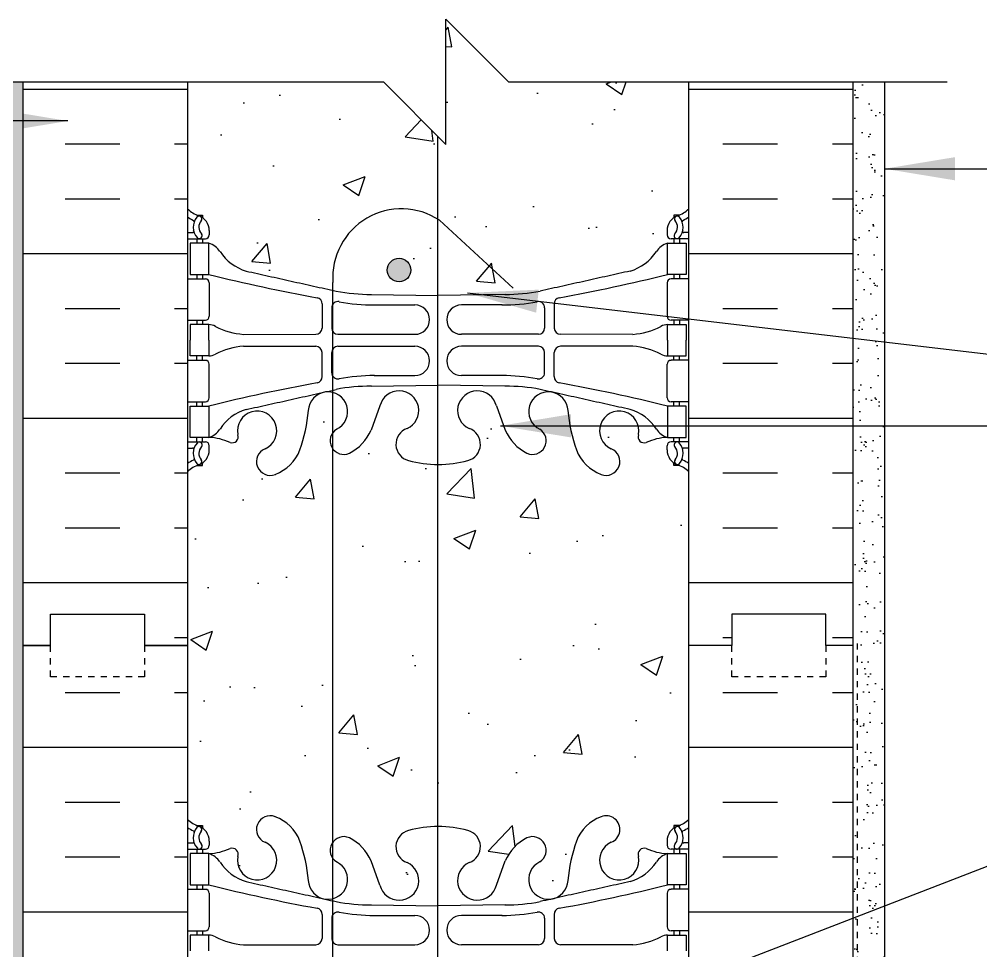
# Model space of a CAD drawing. Header units: inches. Extents: x 2853.9 to 2936.1, y 357.8 to 456.7.
# Drawn here: x 2902.07 to 2917.42, y 437.83 to 452.69 of the extents above; entities that cross this region are included whole.
import ezdxf

# ---------------------------------------------------------------- set-up
doc = ezdxf.new("R2010")
doc.units = ezdxf.units.IN
doc.header["$LTSCALE"] = 0.5
doc.header["$MEASUREMENT"] = 0
doc.linetypes.add('DASHED2', pattern=[0.375, 0.25, -0.125])
for name, color, linetype in [('HATCH', 12, 'CONTINUOUS'), ('line25', 2, 'CONTINUOUS'), ('LINE50', 5, 'CONTINUOUS'), ('LINE65', 3, 'CONTINUOUS'), ('LINE9', 9, 'CONTINUOUS'), ('TEXT', 4, 'CONTINUOUS'), ('Web_Edge', 9, 'CONTINUOUS')]:
    doc.layers.add(name, color=color, linetype=linetype)
doc.styles.add('DIM', font='romans.shx', dxfattribs={"width": 0.7})
doc.dimstyles.new('ext_12', dxfattribs={"dimscale": 12, "dimtxt": 0.09375, "dimasz": 0.09375, "dimexe": 0.09375, "dimexo": 0.0625, "dimgap": 0.0625, "dimtad": 1, "dimdec": 1, "dimzin": 3, "dimdsep": 46, "dimlunit": 4, "dimtxsty": 'DIM', "dimcen": 0.09, "dimdle": 0.09375, "dimclrt": 4, "dimadec": 0, "dimazin": 0, "dimtfac": 1, "dimtdec": 1, "dimtmove": 2, "dimatfit": 3, "dimfxl": 1, "dimfrac": 2, "dimtolj": 1, "dimtzin": 0, "dimarcsym": 0})
pattern_1 = [(0, (99.301, 21.0783), (0, 2.625), []), (0, (99.301, 21.9533), (0, 2.625), [0.875, -0.875]), (0, (99.301, 22.8283), (0, 2.625), [0.875, -0.875])]
pattern_2 = [(37.5, (101.30097, 21.0783), (-0.01574834, 0.48170594), [0, -0.38, 0, -0.425, 0, -0.40625]), (7.5, (101.301, 21.0783), (0.44244418, 0.70553652), [0, -0.205, 0, -0.3425, 0, -0.13125]), (327.5, (100.99347, 21.0783), (0.778535465, 0.001414763), [0, -0.125, 0, -0.45, 0, -0.5875]), (317.5, (100.9935, 21.0783), (0.75153165, 0.21941889), [0, -0.0625, 0, -0.295, 0, -0.3375])]
pattern_3 = [(50, (0, 0), (3.586301, -0.3137607), [0.375, -4.125]), (355, (0, 0), (-0.6937567, 3.7609607), [0.3, -3.3]), (100.45144, (0.299, -0.026), (2.8925442, 3.4472), [0.318701, -3.5057106]), (46.1842, (0, 1), (5.3362067, -0.8275964), [0.5625, -6.1875]), (96.63564, (0.4447, 0.931), (4.67331, 4.870593), [0.478052, -5.258569]), (351.18416, (0, 1), (4.67331, 4.870593), [0.45, -4.95]), (21, (0.5, 0.75), (2.9845353, -2.0130945), [0.375, -4.125]), (326, (0.5, 0.75), (1.2165767, 3.62575), [0.3, -3.3]), (71.45144, (0.7487, 0.5822), (4.201112, 1.6126558), [0.318701, -3.5057106]), (37.5, (0, 0), (0.0607993, 1.66446927), [0, -3.26, 0, -3.35, 0, -3.3125]), (7.5, (0, 0), (1.3153477, 1.9720586), [0, -1.91, 0, -3.185, 0, -1.2625]), (327.5, (-1.115, 0), (2.6691122, -0.11277436), [0, -1.25, 0, -3.9, 0, -5.175]), (317.5, (-1.615, 0), (2.9159308, 0.500525), [0, -1.625, 0, -2.59, 0, -3.675])]

msp = doc.modelspace()

# ---------------------------------------------------------------- hatches: boundary and pattern name
at = {"layer": 'HATCH'}
h = msp.add_hatch(dxfattribs=at)
h.set_pattern_fill('AR-CONC', color=256, scale=0.5)
h.set_pattern_definition(pattern_3)
edge = h.paths.add_edge_path()
edge.add_line((2912.418, 449.122), (2912.523, 449.122))
edge.add_line((2912.523, 449.122), (2912.523, 449.192))
edge.add_line((2912.523, 449.192), (2912.476, 449.192))
edge.add_arc((2912.476, 449.254), 0.0625, 180, 270, ccw=False)
edge.add_line((2912.413, 449.254), (2912.413, 449.322))
edge.add_arc((2912.663, 449.322), 0.25, 124.0558, 180, ccw=False)
edge.add_line((2912.523, 449.529), (2912.523, 449.57))
edge.add_line((2912.523, 449.57), (2912.613, 449.57))
edge.add_arc((2912.413, 450.029), 0.5, 293.5782, 313.7891)
edge.add_line((2912.759, 449.668), (2912.759, 451.693))
edge.add_line((2912.759, 451.693), (2909.884, 451.693))
edge.add_line((2909.884, 451.693), (2908.884, 452.693))
edge.add_line((2908.884, 452.693), (2908.884, 450.693))
edge.add_line((2908.884, 450.693), (2907.884, 451.693))
edge.add_line((2907.884, 451.693), (2904.759, 451.693))
edge.add_line((2904.759, 451.693), (2904.759, 449.668))
edge.add_arc((2905.105, 450.029), 0.5, 226.2109, 246.4218)
edge.add_line((2904.905, 449.57), (2904.995, 449.57))
edge.add_line((2904.995, 449.57), (2904.995, 449.529))
edge.add_arc((2904.855, 449.322), 0.25, 0, 55.9442, ccw=False)
edge.add_line((2905.105, 449.322), (2905.105, 449.254))
edge.add_arc((2905.043, 449.254), 0.0625, -90, 0, ccw=False)
edge.add_line((2905.043, 449.192), (2904.995, 449.192))
edge.add_line((2904.995, 449.192), (2904.995, 449.122))
edge.add_line((2904.995, 449.122), (2905.1, 449.122))
edge.add_arc((2904.978, 448.779), 0.364, 34.9775, 70.3387, ccw=False)
edge.add_arc((2905.901, 449.39), 0.743, 212.7919, 253.8107)
edge.add_spline(control_points=[(2905.693, 448.676), (2907.131, 448.356)], knot_values=[0, 0, 1, 1], degree=1, periodic=0)
edge.add_arc((2907.687, 451.287), 2.984, 259.2546, 270.0995)
edge.add_line((2907.692, 448.303), (2908.759, 448.288))
edge.add_line((2908.759, 448.288), (2909.826, 448.303))
edge.add_arc((2909.831, 451.287), 2.984, 269.9005, 280.7454)
edge.add_spline(control_points=[(2910.387, 448.356), (2911.825, 448.676)], knot_values=[0, 0, 1, 1], degree=1, periodic=0)
edge.add_arc((2911.617, 449.39), 0.743, 286.1893, 327.2081)
edge.add_arc((2912.54, 448.779), 0.364, 109.6613, 145.0225, ccw=False)
edge = h.paths.add_edge_path()
edge.add_spline(control_points=[(2911.825, 436.728), (2910.387, 437.049)], knot_values=[0, 0, 1, 1], degree=1, periodic=0)
edge.add_arc((2909.831, 434.117), 2.984, 79.2546, 90.0995)
edge.add_line((2909.826, 437.101), (2908.759, 437.117))
edge.add_line((2908.759, 437.117), (2907.692, 437.101))
edge.add_arc((2907.687, 434.117), 2.984, 89.9005, 100.7454)
edge.add_spline(control_points=[(2907.131, 437.049), (2905.693, 436.728)], knot_values=[0, 0, 1, 1], degree=1, periodic=0)
edge.add_arc((2905.901, 436.014), 0.743, 106.1893, 147.2081)
edge.add_arc((2904.978, 436.625), 0.364, 289.6613, 325.0225, ccw=False)
edge.add_line((2905.1, 436.283), (2904.995, 436.283))
edge.add_line((2904.995, 436.283), (2904.995, 436.213))
edge.add_line((2904.995, 436.213), (2905.043, 436.213))
edge.add_arc((2905.043, 436.15), 0.0625, 0, 90, ccw=False)
edge.add_line((2905.105, 436.15), (2905.105, 436.083))
edge.add_arc((2904.855, 436.083), 0.25, 304.0558, 360, ccw=False)
edge.add_line((2904.995, 435.876), (2904.995, 435.834))
edge.add_line((2904.995, 435.834), (2904.905, 435.834))
edge.add_arc((2905.105, 435.376), 0.5, 113.5782, 133.7891)
edge.add_line((2904.759, 435.737), (2904.759, 431.972))
edge.add_line((2904.759, 431.972), (2904.884, 431.972))
edge.add_line((2904.884, 431.972), (2904.884, 433.368))
edge.add_arc((2905.134, 433.368), 0.25, 90, 180, ccw=False)
edge.add_line((2905.134, 433.618), (2906.669, 433.618))
edge.add_line((2906.669, 433.618), (2906.669, 435.059))
edge.add_line((2906.669, 435.059), (2906.732, 435.179))
edge.add_line((2906.732, 435.179), (2906.794, 435.059))
edge.add_line((2906.794, 435.059), (2906.794, 433.472))
edge.add_line((2906.794, 433.472), (2910.71, 433.472))
edge.add_line((2910.71, 433.472), (2910.71, 435.059))
edge.add_line((2910.71, 435.059), (2910.773, 435.179))
edge.add_line((2910.773, 435.179), (2910.835, 435.059))
edge.add_line((2910.835, 435.059), (2910.835, 433.472))
edge.add_line((2910.835, 433.472), (2912.759, 433.472))
edge.add_line((2912.759, 433.472), (2912.759, 435.737))
edge.add_arc((2912.413, 435.376), 0.5, 46.2109, 66.4218)
edge.add_line((2912.613, 435.834), (2912.523, 435.834))
edge.add_line((2912.523, 435.834), (2912.523, 435.876))
edge.add_arc((2912.663, 436.083), 0.25, 180, 235.9442, ccw=False)
edge.add_line((2912.413, 436.083), (2912.413, 436.15))
edge.add_arc((2912.476, 436.15), 0.0625, 90, 180, ccw=False)
edge.add_line((2912.476, 436.213), (2912.523, 436.213))
edge.add_line((2912.523, 436.213), (2912.523, 436.283))
edge.add_line((2912.523, 436.283), (2912.418, 436.283))
edge.add_arc((2912.54, 436.625), 0.364, 214.9775, 250.3387, ccw=False)
edge.add_arc((2911.617, 436.014), 0.743, 32.7919, 73.8107)
h = msp.add_hatch(dxfattribs=at)
h.set_pattern_fill('AR-SAND', color=256, scale=0.05)
h.set_pattern_definition([(37.5, (184.62097, -109.41591), (-0.003149668, 0.0963411885), [0, -0.076, 0, -0.085, 0, -0.08125]), (7.5, (184.62097, -109.41591), (0.088488835, 0.141107303), [0, -0.041, 0, -0.0685, 0, -0.02625]), (327.5, (184.55947, -109.41591), (0.155707093, 0.0002829527), [0, -0.025, 0, -0.09, 0, -0.1175]), (317.5, (184.55947, -109.41591), (0.15030633, 0.043883778), [0, -0.0125, 0, -0.059, 0, -0.0675])])
h.paths.add_polyline_path([(2902.134, 437.118), (2902.009, 437.056), (2902.009, 431.972), (2902.134, 431.972)], flags=17)
h.paths.add_polyline_path([(2905.009, 431.972), (2902.134, 431.972), (2902.009, 431.972), (2902.009, 431.785), (2900.159, 431.785), (2900.159, 436.131), (2902.134, 437.118), (2902.134, 442.702), (2902.134, 451.693), (2901.884, 451.693), (2901.884, 437.273), (2899.909, 436.285), (2899.909, 431.535), (2902.259, 431.535), (2902.259, 431.722), (2905.009, 431.722)])
h = msp.add_hatch(dxfattribs=at)
h.set_pattern_fill('INSUL', color=256, scale=7, style=0)
h.set_pattern_definition(pattern_1)
h.paths.add_polyline_path([(2904.759, 451.693), (2902.134, 451.693), (2902.134, 442.702), (2902.572, 442.702), (2902.572, 443.202), (2904.072, 443.202), (2904.072, 442.702), (2904.759, 442.702)])
h.paths.add_polyline_path([(2915.384, 451.693), (2912.759, 451.693), (2912.759, 442.702), (2913.009, 442.702), (2913.447, 442.702), (2913.447, 443.202), (2914.947, 443.202), (2914.947, 442.702), (2915.384, 442.702)])
h = msp.add_hatch(dxfattribs=at)
h.set_pattern_fill('AR-SAND', color=256, scale=0.5)
h.set_pattern_definition([(37.5, (186.621, -109.4159), (-0.03149668, 0.96341188), [0, -0.76, 0, -0.85, 0, -0.8125]), (7.5, (186.621, -109.4159), (0.88488835, 1.41107303), [0, -0.41, 0, -0.685, 0, -0.2625]), (327.5, (186.006, -109.4159), (1.55707093, 0.00282953), [0, -0.25, 0, -0.9, 0, -1.175]), (317.5, (186.006, -109.4159), (1.5030633, 0.4388378), [0, -0.125, 0, -0.59, 0, -0.675])])
h.paths.add_polyline_path([(2915.884, 431.972), (2915.384, 431.972), (2909.009, 431.972), (2909.009, 431.472), (2915.884, 431.472)])
h.paths.add_polyline_path([(2915.884, 451.702), (2915.384, 451.702), (2915.384, 442.702), (2915.384, 433.472), (2915.384, 431.972), (2915.884, 431.972)])
h = msp.add_hatch(dxfattribs=at)
h.set_pattern_fill('AR-SAND', color=256, scale=0.25, style=0)
h.set_pattern_definition(pattern_2)
h.paths.add_polyline_path([(2915.884, 451.693), (2915.384, 451.693), (2915.384, 446.752), (2915.884, 446.752)])
h = msp.add_hatch(dxfattribs=at)
h.set_pattern_fill('AR-SAND', color=256, scale=0.25, style=0)
h.set_pattern_definition(pattern_2)
h.paths.add_polyline_path([(2915.884, 438.759), (2915.384, 438.759), (2915.384, 433.46), (2915.884, 433.46)])
h.paths.add_polyline_path([(2915.384, 438.759), (2915.884, 438.759), (2915.884, 442.996), (2915.384, 442.996), (2915.384, 442.702)])
h.paths.add_polyline_path([(2915.384, 442.996), (2915.884, 442.996), (2915.884, 451.693), (2915.384, 451.693)])
h = msp.add_hatch(dxfattribs=at)
h.set_pattern_fill('AR-CONC', color=256, scale=0.5)
h.set_pattern_definition(pattern_3)
h.paths.add_polyline_path([(2908.884, 396.794), (2909.884, 395.794), (2912.759, 395.794), (2912.759, 397.829, 0.088416), (2912.613, 397.926), (2912.523, 397.926), (2912.523, 397.968, -0.249069), (2912.413, 398.175), (2912.413, 398.242, -0.414214), (2912.476, 398.305), (2912.523, 398.305), (2912.523, 398.375), (2912.418, 398.375, 0.085348), (2912.089, 398.299, -0.669601), (2911.956, 398.42, 2.087231), (2911.522, 398.195, -1), (2911.359, 397.786, -0.21345), (2910.966, 398.176, -0.068226), (2910.831, 398.803, 1.753171), (2910.38, 398.507, -0.940793), (2910.176, 398.124, -0.173075), (2909.83, 398.49), (2909.688, 398.877, 1.612474), (2909.256, 398.517, -0.734872), (2909.233, 398.006, -0.068475), (2908.759, 397.944, -0.068475), (2908.285, 398.006, -0.734872), (2908.262, 398.517, 1.612474), (2907.83, 398.877), (2907.688, 398.49, -0.173075), (2907.342, 398.124, -0.940793), (2907.138, 398.507, 1.753171), (2906.687, 398.803, -0.068226), (2906.552, 398.176, -0.21345), (2906.159, 397.786, -1), (2905.996, 398.195, 2.087231), (2905.562, 398.42, -0.669601), (2905.429, 398.299, 0.085348), (2905.1, 398.375), (2904.995, 398.375), (2904.995, 398.305), (2905.043, 398.305, -0.414214), (2905.105, 398.242), (2905.105, 398.175, -0.249069), (2904.995, 397.968), (2904.995, 397.926), (2904.905, 397.926, 0.088416), (2904.759, 397.829), (2904.759, 395.794), (2907.884, 395.794), (2908.884, 394.794)])
edge = h.paths.add_edge_path()
edge.add_arc((2912.413, 407.207), 0.5, 46.2109, 66.4218)
edge.add_line((2912.613, 407.665), (2912.523, 407.665))
edge.add_line((2912.523, 407.665), (2912.523, 407.707))
edge.add_arc((2912.663, 407.914), 0.25, 180, 235.9442, ccw=False)
edge.add_line((2912.413, 407.914), (2912.413, 407.981))
edge.add_arc((2912.476, 407.981), 0.0625, 90, 180, ccw=False)
edge.add_line((2912.476, 408.044), (2912.523, 408.044))
edge.add_line((2912.523, 408.044), (2912.523, 408.114))
edge.add_line((2912.523, 408.114), (2912.418, 408.114))
edge.add_arc((2912.54, 408.456), 0.364, 214.9775, 250.3387, ccw=False)
edge.add_arc((2911.617, 407.845), 0.743, 32.7919, 73.8107)
edge.add_spline(control_points=[(2911.825, 408.559), (2910.387, 408.88)], knot_values=[0, 0, 1, 1], degree=1, periodic=0)
edge.add_arc((2909.831, 405.948), 2.984, 79.2546, 90.0995)
edge.add_line((2909.826, 408.932), (2908.759, 408.948))
edge.add_line((2908.759, 408.948), (2907.692, 408.932))
edge.add_arc((2907.687, 405.948), 2.984, 89.9005, 100.7454)
edge.add_spline(control_points=[(2907.131, 408.88), (2905.693, 408.559)], knot_values=[0, 0, 1, 1], degree=1, periodic=0)
edge.add_arc((2905.901, 407.845), 0.743, 106.1893, 147.2081)
edge.add_arc((2904.978, 408.456), 0.364, 289.6613, 325.0225, ccw=False)
edge.add_line((2905.1, 408.114), (2904.995, 408.114))
edge.add_line((2904.995, 408.114), (2904.995, 408.044))
edge.add_line((2904.995, 408.044), (2905.043, 408.044))
edge.add_arc((2905.043, 407.981), 0.0625, 0, 90, ccw=False)
edge.add_line((2905.105, 407.981), (2905.105, 407.914))
edge.add_arc((2904.855, 407.914), 0.25, 304.0558, 360, ccw=False)
edge.add_line((2904.995, 407.707), (2904.995, 407.665))
edge.add_line((2904.995, 407.665), (2904.905, 407.665))
edge.add_arc((2905.105, 407.207), 0.5, 113.5782, 133.7891)
edge.add_line((2904.759, 407.568), (2904.759, 402.021))
edge.add_arc((2905.105, 402.382), 0.5, 226.2109, 246.4218)
edge.add_line((2904.905, 401.924), (2904.995, 401.924))
edge.add_line((2904.995, 401.924), (2904.995, 401.882))
edge.add_arc((2904.855, 401.675), 0.25, 0, 55.9442, ccw=False)
edge.add_line((2905.105, 401.675), (2905.105, 401.607))
edge.add_arc((2905.043, 401.607), 0.0625, -90, 0, ccw=False)
edge.add_line((2905.043, 401.545), (2904.995, 401.545))
edge.add_line((2904.995, 401.545), (2904.995, 401.475))
edge.add_line((2904.995, 401.475), (2905.1, 401.475))
edge.add_arc((2904.978, 401.132), 0.364, 34.9775, 70.3387, ccw=False)
edge.add_arc((2905.901, 401.744), 0.743, 212.7919, 253.8107)
edge.add_spline(control_points=[(2905.693, 401.03), (2907.131, 400.709)], knot_values=[0, 0, 1, 1], degree=1, periodic=0)
edge.add_arc((2907.687, 403.641), 2.984, 259.2546, 270.0995)
edge.add_line((2907.692, 400.657), (2908.759, 400.641))
edge.add_line((2908.759, 400.641), (2909.826, 400.657))
edge.add_arc((2909.831, 403.641), 2.984, 269.9005, 280.7454)
edge.add_spline(control_points=[(2910.387, 400.709), (2911.825, 401.03)], knot_values=[0, 0, 1, 1], degree=1, periodic=0)
edge.add_arc((2911.617, 401.744), 0.743, 286.1893, 327.2081)
edge.add_arc((2912.54, 401.132), 0.364, 109.6613, 145.0225, ccw=False)
edge.add_line((2912.418, 401.475), (2912.523, 401.475))
edge.add_line((2912.523, 401.475), (2912.523, 401.545))
edge.add_line((2912.523, 401.545), (2912.476, 401.545))
edge.add_arc((2912.476, 401.607), 0.0625, 180, 270, ccw=False)
edge.add_line((2912.413, 401.607), (2912.413, 401.675))
edge.add_arc((2912.663, 401.675), 0.25, 124.0558, 180, ccw=False)
edge.add_line((2912.523, 401.882), (2912.523, 401.924))
edge.add_line((2912.523, 401.924), (2912.613, 401.924))
edge.add_arc((2912.413, 402.382), 0.5, 293.5782, 313.7891)
edge.add_line((2912.759, 402.021), (2912.759, 407.568))
h.paths.add_polyline_path([(2912.884, 412.578), (2912.884, 413.649), (2906.384, 413.649), (2906.384, 412.74), (2906.995, 412.13, 0.355629), (2907.082, 412.427), (2906.593, 412.967, -1.066787), (2906.935, 413.351), (2908.5, 411.627, -0.037066), (2908.759, 411.644, -0.068475), (2909.233, 411.582, -0.734872), (2909.256, 411.071, 1.612474), (2909.688, 410.712), (2909.83, 411.098, -0.173075), (2910.176, 411.465, -0.940793), (2910.38, 411.082, 1.753171), (2910.831, 410.785, -0.068226), (2910.966, 411.413, -0.21345), (2911.359, 411.802, -1), (2911.522, 411.394, 2.087231), (2911.956, 411.169, -0.669601), (2912.089, 411.289, 0.085348), (2912.418, 411.214), (2912.523, 411.214), (2912.523, 411.284), (2912.476, 411.284, -0.414214), (2912.413, 411.346), (2912.413, 411.414, -0.249069), (2912.523, 411.621), (2912.523, 411.663), (2912.613, 411.663, 0.088416), (2912.759, 411.76), (2912.759, 412.149), (2912.884, 412.149), (2912.884, 412.402), (2911.881, 411.399), (2911.752, 411.358), (2911.793, 411.487)])
h.paths.add_polyline_path([(2912.759, 445.475, 0.088416), (2912.613, 445.573), (2912.523, 445.573), (2912.523, 445.614, -0.249069), (2912.413, 445.822), (2912.413, 445.889, -0.414214), (2912.476, 445.952), (2912.523, 445.952), (2912.523, 446.022), (2912.418, 446.022, 0.085348), (2912.089, 445.946, -0.669601), (2911.956, 446.066, 2.087231), (2911.522, 445.842, -1), (2911.359, 445.433, -0.21345), (2910.966, 445.822, -0.068226), (2910.831, 446.45, 1.753171), (2910.38, 446.153, -0.940793), (2910.176, 445.77, -0.173075), (2909.83, 446.137), (2909.688, 446.524, 1.612474), (2909.256, 446.164, -0.734872), (2909.233, 445.653, -0.068475), (2908.759, 445.591, -0.068475), (2908.285, 445.653, -0.734872), (2908.262, 446.164, 1.612474), (2907.83, 446.524), (2907.688, 446.137, -0.173075), (2907.342, 445.77, -0.940793), (2907.138, 446.153, 1.753171), (2906.687, 446.45, -0.068226), (2906.552, 445.822, -0.21345), (2906.159, 445.433, -1), (2905.996, 445.842, 2.087231), (2905.562, 446.066, -0.669601), (2905.429, 445.946, 0.085348), (2905.1, 446.022), (2904.995, 446.022), (2904.995, 445.952), (2905.043, 445.952, -0.414214), (2905.105, 445.889), (2905.105, 445.822, -0.249069), (2904.995, 445.614), (2904.995, 445.573), (2904.905, 445.573, 0.088416), (2904.759, 445.475), (2904.759, 442.702), (2904.759, 439.929, 0.088416), (2904.905, 439.832), (2904.995, 439.832), (2904.995, 439.79, -0.249069), (2905.105, 439.583), (2905.105, 439.515, -0.414214), (2905.043, 439.453), (2904.995, 439.453), (2904.995, 439.383), (2905.1, 439.383, 0.085348), (2905.429, 439.458, -0.669601), (2905.562, 439.338, 2.087231), (2905.996, 439.563, -1), (2906.159, 439.971, -0.21345), (2906.552, 439.582, -0.068226), (2906.687, 438.954, 1.753171), (2907.138, 439.251, -0.940793), (2907.342, 439.634, -0.173075), (2907.688, 439.267), (2907.83, 438.881, 1.612474), (2908.262, 439.24, -0.734872), (2908.285, 439.751, -0.068475), (2908.759, 439.813, -0.068475), (2909.233, 439.751, -0.734872), (2909.256, 439.24, 1.612474), (2909.688, 438.881), (2909.83, 439.267, -0.173075), (2910.176, 439.634, -0.940793), (2910.38, 439.251, 1.753171), (2910.831, 438.954, -0.068226), (2910.966, 439.582, -0.21345), (2911.359, 439.971, -1), (2911.522, 439.563, 2.087231), (2911.956, 439.338, -0.669601), (2912.089, 439.458, 0.085348), (2912.418, 439.383), (2912.523, 439.383), (2912.523, 439.453), (2912.476, 439.453, -0.414214), (2912.413, 439.515), (2912.413, 439.583, -0.249069), (2912.523, 439.79), (2912.523, 439.832), (2912.613, 439.832, 0.088416), (2912.759, 439.929), (2912.759, 442.702)])
h = msp.add_hatch(dxfattribs=at)
h.set_pattern_fill('AR-SAND', color=256, scale=0.25, style=0)
h.set_pattern_definition(pattern_2)
h.paths.add_polyline_path([(2915.884, 446.752), (2915.384, 446.752), (2915.384, 442.702), (2915.384, 438.759), (2915.884, 438.759)])
h = msp.add_hatch(dxfattribs=at)
h.set_pattern_fill('INSUL', color=256, scale=7, style=0)
h.set_pattern_definition(pattern_1)
h.paths.add_polyline_path([(2904.759, 442.702), (2904.072, 442.702), (2904.072, 442.202), (2902.572, 442.202), (2902.572, 442.702), (2902.134, 442.702), (2902.134, 431.972), (2904.759, 431.972)])
h.paths.add_polyline_path([(2915.384, 442.702), (2914.947, 442.702), (2914.947, 442.202), (2913.447, 442.202), (2913.447, 442.702), (2913.009, 442.702), (2912.759, 442.702), (2912.759, 433.472), (2915.384, 433.472)])
at = {"layer": 'LINE65'}
msp.add_hatch(color=256, dxfattribs=at).paths.add_polyline_path([(2908.323, 448.692, 1), (2907.948, 448.692, 1)])

# ---------------------------------------------------------------- linework, layer by layer
at = {"layer": 'HATCH', "color": 4, "linetype": 'DASHED2', "ltscale": 0.5}
msp.add_line((2915.447, 442.736), (2915.447, 431.941), dxfattribs=at)
at = {"layer": 'line25'}
for p, q in [((2904.759, 451.693), (2904.759, 442.702)), ((2912.759, 442.702), (2912.759, 451.693)), ((2904.759, 442.702), (2904.759, 431.972)), ((2912.759, 433.472), (2912.759, 442.702))]:
    msp.add_line(p, q, dxfattribs=at)
at = {"layer": 'LINE50'}
for p, q in [((2902.134, 442.702), (2902.134, 451.693)), ((2915.384, 442.702), (2915.384, 451.693)), ((2902.572, 442.702), (2902.572, 443.202)), ((2902.572, 443.202), (2904.072, 443.202)), ((2904.072, 443.202), (2904.072, 442.702)), ((2902.134, 442.702), (2902.572, 442.702)), ((2902.572, 442.702), (2902.134, 442.702)), ((2902.134, 431.972), (2902.134, 442.702)), ((2904.072, 442.702), (2904.759, 442.702)), ((2904.759, 442.702), (2904.072, 442.702))]:
    msp.add_line(p, q, dxfattribs=at)
msp.add_lwpolyline([(2915.384, 433.472), (2915.384, 442.702), (2914.947, 442.702), (2914.947, 443.202), (2913.447, 443.202), (2913.447, 442.702), (2913.009, 442.702), (2912.759, 442.702)], dxfattribs=at)
at = {"layer": 'LINE65'}
for p, q in [((2908.747, 450.83), (2908.747, 435.636)), ((2908.779, 449.486), (2909.958, 448.402)), ((2907.08, 436.146), (2907.08, 448.496))]:
    msp.add_line(p, q, dxfattribs=at)
msp.add_circle((2908.135, 448.692), 0.188, dxfattribs=at)
msp.add_arc((2908.172, 448.574), 1.095, 56.3696, 184.0932, dxfattribs=at)
at = {"layer": 'LINE9'}
for p, q in [((2908.884, 450.693), (2908.884, 452.693)), ((2908.884, 452.693), (2909.884, 451.693)), ((2900.884, 451.693), (2907.884, 451.693)), ((2908.884, 450.693), (2907.884, 451.693)), ((2909.884, 451.693), (2916.884, 451.693)), ((2915.884, 451.702), (2915.884, 431.472))]:
    msp.add_line(p, q, dxfattribs=at)
at = {"layer": 'LINE9', "linetype": 'DASHED2', "ltscale": 0.15}
for points in [[(2904.072, 442.702), (2904.072, 442.702), (2904.072, 442.202), (2902.572, 442.202), (2902.572, 442.702), (2902.572, 442.702)], [(2914.947, 442.702), (2914.947, 442.702), (2914.947, 442.202), (2913.447, 442.202), (2913.447, 442.702), (2913.447, 442.702)]]:
    msp.add_lwpolyline(points, dxfattribs=at)
at = {"layer": 'Web_Edge'}
for p, q in [((2904.905, 449.57), (2904.995, 449.57)), ((2904.995, 449.57), (2904.995, 449.529)), ((2912.613, 449.57), (2912.523, 449.57)), ((2912.523, 449.57), (2912.523, 449.529)), ((2904.759, 449.292), (2904.837, 449.292)), ((2905.105, 449.322), (2905.105, 449.254)), ((2912.413, 449.322), (2912.413, 449.254)), ((2912.759, 449.292), (2912.681, 449.292)), ((2904.759, 449.192), (2905.043, 449.192)), ((2904.905, 449.192), (2904.905, 449.122)), ((2904.995, 449.192), (2904.995, 449.122)), ((2912.759, 449.192), (2912.476, 449.192)), ((2912.523, 449.192), (2912.523, 449.122)), ((2912.613, 449.192), (2912.613, 449.122)), ((2904.759, 448.552), (2905.043, 448.552)), ((2904.905, 448.622), (2904.905, 448.552)), ((2904.995, 448.622), (2904.995, 448.552)), ((2912.759, 448.552), (2912.476, 448.552)), ((2912.523, 448.622), (2912.523, 448.552)), ((2912.613, 448.622), (2912.613, 448.552)), ((2905.105, 448.489), (2905.105, 447.954)), ((2912.413, 448.489), (2912.413, 447.954)), ((2907.692, 448.303), (2908.759, 448.288)), ((2909.826, 448.303), (2908.759, 448.288)), ((2906.907, 448.152), (2906.907, 447.767)), ((2907.06, 448.09), (2907.06, 447.767)), ((2907.74, 448.136), (2908.387, 448.136)), ((2909.778, 448.136), (2909.131, 448.136)), ((2910.458, 448.09), (2910.458, 447.767)), ((2910.611, 448.152), (2910.611, 447.767)), ((2904.759, 447.892), (2905.043, 447.892)), ((2904.905, 447.892), (2904.905, 447.822)), ((2904.995, 447.892), (2904.995, 447.822)), ((2912.759, 447.892), (2912.476, 447.892)), ((2912.523, 447.892), (2912.523, 447.822)), ((2912.613, 447.892), (2912.613, 447.822)), ((2905.653, 447.666), (2906.807, 447.667)), ((2907.16, 447.667), (2908.387, 447.667)), ((2910.358, 447.667), (2909.131, 447.667)), ((2911.865, 447.666), (2910.711, 447.667)), ((2905.653, 447.477), (2906.807, 447.476)), ((2907.16, 447.476), (2908.387, 447.476)), ((2910.358, 447.476), (2909.131, 447.476)), ((2911.865, 447.477), (2910.711, 447.476)), ((2904.905, 447.252), (2904.905, 447.322)), ((2904.995, 447.252), (2904.995, 447.322)), ((2906.907, 446.992), (2906.907, 447.376)), ((2907.06, 447.054), (2907.06, 447.376)), ((2910.458, 447.054), (2910.458, 447.376)), ((2910.611, 446.992), (2910.611, 447.376)), ((2912.523, 447.252), (2912.523, 447.322)), ((2912.613, 447.252), (2912.613, 447.322)), ((2904.759, 447.252), (2905.043, 447.252)), ((2905.105, 446.654), (2905.105, 447.189)), ((2912.413, 446.654), (2912.413, 447.189)), ((2912.759, 447.252), (2912.476, 447.252)), ((2907.74, 447.008), (2908.387, 447.008)), ((2909.778, 447.008), (2909.131, 447.008)), ((2907.692, 446.84), (2908.759, 446.856)), ((2909.826, 446.84), (2908.759, 446.856)), ((2904.759, 446.592), (2905.043, 446.592)), ((2904.905, 446.522), (2904.905, 446.592)), ((2904.995, 446.522), (2904.995, 446.592)), ((2907.83, 446.524), (2907.688, 446.137)), ((2909.688, 446.524), (2909.83, 446.137)), ((2912.759, 446.592), (2912.476, 446.592)), ((2912.523, 446.522), (2912.523, 446.592)), ((2912.613, 446.522), (2912.613, 446.592)), ((2904.759, 445.952), (2905.043, 445.952)), ((2904.905, 445.952), (2904.905, 446.022)), ((2904.995, 445.952), (2904.995, 446.022)), ((2912.759, 445.952), (2912.476, 445.952)), ((2912.523, 445.952), (2912.523, 446.022)), ((2912.613, 445.952), (2912.613, 446.022)), ((2904.759, 445.852), (2904.837, 445.852)), ((2905.105, 445.822), (2905.105, 445.889)), ((2912.413, 445.822), (2912.413, 445.889)), ((2912.759, 445.852), (2912.681, 445.852)), ((2904.995, 445.573), (2904.995, 445.614)), ((2912.523, 445.573), (2912.523, 445.614)), ((2904.905, 445.573), (2904.995, 445.573)), ((2912.613, 445.573), (2912.523, 445.573)), ((2904.905, 439.832), (2904.995, 439.832)), ((2904.995, 439.832), (2904.995, 439.79)), ((2912.613, 439.832), (2912.523, 439.832)), ((2912.523, 439.832), (2912.523, 439.79)), ((2904.759, 439.553), (2904.837, 439.553)), ((2904.759, 439.453), (2905.043, 439.453)), ((2904.905, 439.453), (2904.905, 439.383)), ((2904.995, 439.453), (2904.995, 439.383)), ((2905.105, 439.583), (2905.105, 439.515)), ((2912.413, 439.583), (2912.413, 439.515)), ((2912.759, 439.453), (2912.476, 439.453)), ((2912.523, 439.453), (2912.523, 439.383)), ((2912.613, 439.453), (2912.613, 439.383)), ((2912.759, 439.553), (2912.681, 439.553)), ((2907.83, 438.881), (2907.688, 439.267)), ((2909.688, 438.881), (2909.83, 439.267)), ((2904.905, 438.883), (2904.905, 438.813)), ((2904.995, 438.883), (2904.995, 438.813)), ((2912.523, 438.883), (2912.523, 438.813)), ((2912.613, 438.883), (2912.613, 438.813)), ((2904.759, 438.813), (2905.043, 438.813)), ((2905.105, 438.75), (2905.105, 438.215)), ((2912.413, 438.75), (2912.413, 438.215)), ((2912.759, 438.813), (2912.476, 438.813)), ((2907.692, 438.565), (2908.759, 438.549)), ((2909.826, 438.565), (2908.759, 438.549)), ((2906.907, 438.413), (2906.907, 438.028)), ((2907.74, 438.397), (2908.387, 438.397)), ((2909.778, 438.397), (2909.131, 438.397)), ((2910.611, 438.413), (2910.611, 438.028)), ((2907.06, 438.351), (2907.06, 438.028)), ((2910.458, 438.351), (2910.458, 438.028)), ((2904.759, 438.153), (2905.043, 438.153)), ((2904.905, 438.153), (2904.905, 438.083)), ((2904.995, 438.153), (2904.995, 438.083)), ((2912.759, 438.153), (2912.476, 438.153)), ((2912.523, 438.153), (2912.523, 438.083)), ((2912.613, 438.153), (2912.613, 438.083)), ((2905.653, 437.927), (2906.807, 437.928)), ((2907.16, 437.928), (2908.387, 437.928)), ((2910.358, 437.928), (2909.131, 437.928)), ((2911.865, 437.927), (2910.711, 437.928))]:
    msp.add_line(p, q, dxfattribs=at)
for points in [[(2904.8, 448.622), (2905.1, 448.622), (2905.1, 449.122), (2904.8, 449.122)], [(2912.718, 448.622), (2912.418, 448.622), (2912.418, 449.122), (2912.718, 449.122)], [(2904.8, 446.522), (2905.1, 446.522), (2905.1, 446.022), (2904.8, 446.022)], [(2912.718, 446.522), (2912.418, 446.522), (2912.418, 446.022), (2912.718, 446.022)], [(2904.8, 438.883), (2905.1, 438.883), (2905.1, 439.383), (2904.8, 439.383)], [(2912.718, 438.883), (2912.418, 438.883), (2912.418, 439.383), (2912.718, 439.383)]]:
    msp.add_lwpolyline(points, close=True, dxfattribs=at)
for points in [[(2905.1, 447.572), (2905.1, 447.822), (2904.8, 447.822), (2904.8, 447.572)], [(2912.418, 447.572), (2912.418, 447.822), (2912.718, 447.822), (2912.718, 447.572)], [(2905.1, 447.572), (2905.1, 447.322), (2904.8, 447.322), (2904.8, 447.572)], [(2912.418, 447.572), (2912.418, 447.322), (2912.718, 447.322), (2912.718, 447.572)], [(2905.1, 437.833), (2905.1, 438.083), (2904.8, 438.083), (2904.8, 437.833)], [(2912.418, 437.833), (2912.418, 438.083), (2912.718, 438.083), (2912.718, 437.833)]]:
    msp.add_lwpolyline(points, dxfattribs=at)
for centre, radius, start, end in [((2905.105, 450.029), 0.5, 226.2109, 250.5288), ((2912.413, 450.029), 0.5, 289.4712, 313.7891), ((2905.105, 450.029), 0.6, 234.7832, 245.0748), ((2905.099, 449.376), 0.25, 140.1145, 222.4609), ((2904.843, 449.466), 0.021, 343.464, 63.9957), ((2904.941, 449.507), 0.045, 321.448, 139.1879), ((2904.855, 449.322), 0.25, 0, 70.5288), ((2905.099, 449.376), 0.16, 140.0001, 222.4609), ((2912.663, 449.322), 0.25, 109.4712, 180), ((2912.577, 449.507), 0.045, 40.8121, 218.552), ((2912.419, 449.376), 0.16, 317.5391, 39.9999), ((2912.419, 449.376), 0.25, 317.5391, 39.8855), ((2912.675, 449.466), 0.021, 116.0043, 196.536), ((2912.413, 450.029), 0.6, 294.9252, 305.2168), ((2904.837, 449.311), 0.0196, 269.4032, 15.4901), ((2904.947, 449.238), 0.045, 222.4609, 42.4609), ((2912.571, 449.238), 0.045, 137.5391, 317.5391), ((2912.681, 449.311), 0.0196, 164.5099, 270.5968), ((2905.043, 449.254), 0.0625, 270, 0), ((2904.978, 448.779), 0.364, 34.9775, 70.3387), ((2912.54, 448.779), 0.364, 109.6613, 145.0225), ((2912.476, 449.254), 0.0625, 180, 270), ((2905.901, 449.39), 0.743, 212.7919, 253.8107), ((2911.617, 449.39), 0.743, 286.1893, 327.2081), ((2905.043, 448.489), 0.0625, 0, 90), ((2911.909, 476.042), 28.253, 256.0552, 259.6343), ((2905.609, 476.042), 28.253, 280.3657, 283.9448), ((2912.476, 448.489), 0.0625, 90, 180), ((2907.687, 451.287), 2.984, 259.2546, 270.0995), ((2909.831, 451.287), 2.984, 269.9005, 280.7454), ((2906.807, 448.152), 0.1, 360, 79.6343), ((2910.711, 448.152), 0.1, 100.3657, 180), ((2907.16, 448.09), 0.1, 79.2546, 180), ((2907.735, 451.119), 2.984, 259.2546, 270.0995), ((2908.387, 447.901), 0.234, 270, 90), ((2909.131, 447.901), 0.234, 90, 270), ((2909.783, 451.119), 2.984, 269.9005, 280.7454), ((2910.358, 448.09), 0.1, 0, 100.7454), ((2905.043, 447.954), 0.0625, 270, 0), ((2912.476, 447.954), 0.0625, 180, 270), ((2905.096, 447.603), 0.219, 60.4937, 88.92), ((2905.738, 448.823), 1.16, 242.5844, 265.8032), ((2906.807, 447.767), 0.1, 270.0388, 360), ((2907.16, 447.767), 0.1, 180, 270), ((2910.358, 447.767), 0.1, 270, 0), ((2910.711, 447.767), 0.1, 180, 269.9612), ((2911.78, 448.823), 1.16, 274.1968, 297.4156), ((2912.422, 447.603), 0.219, 91.08, 119.5063), ((2905.738, 446.32), 1.16, 94.1968, 117.4156), ((2906.807, 447.376), 0.1, 0, 89.9612), ((2907.16, 447.376), 0.1, 90, 180), ((2908.387, 447.242), 0.234, 270, 90), ((2909.131, 447.242), 0.234, 90, 270), ((2910.358, 447.376), 0.1, 0, 90), ((2910.711, 447.376), 0.1, 90.0388, 180), ((2911.78, 446.32), 1.16, 62.5844, 85.8032), ((2905.096, 447.54), 0.219, 271.08, 299.5063), ((2912.422, 447.54), 0.219, 240.4937, 268.92), ((2905.043, 447.189), 0.0625, 0, 90), ((2912.476, 447.189), 0.0625, 90, 180), ((2906.807, 446.992), 0.1, 280.3657, 0), ((2907.16, 447.054), 0.1, 180, 280.7454), ((2907.735, 444.024), 2.984, 89.9005, 100.7454), ((2909.783, 444.024), 2.984, 79.2546, 90.0995), ((2910.358, 447.054), 0.1, 259.2546, 0), ((2910.711, 446.992), 0.1, 180, 259.6343), ((2911.909, 419.101), 28.253, 100.3657, 103.9448), ((2907.687, 443.856), 2.984, 89.9005, 100.7454), ((2909.831, 443.856), 2.984, 79.2546, 90.0995), ((2905.609, 419.101), 28.253, 76.0552, 79.6343), ((2907, 446.435), 0.314, 296.0652, 177.2643), ((2908.135, 446.451), 0.314, 293.8084, 166.5854), ((2909.383, 446.451), 0.314, 13.4146, 246.1916), ((2910.518, 446.435), 0.314, 2.7357, 243.9348), ((2905.043, 446.654), 0.0625, 270, 0), ((2912.476, 446.654), 0.0625, 180, 270), ((2905.901, 445.753), 0.743, 106.1893, 147.2081), ((2905.869, 446.128), 0.314, 293.8084, 191.4114), ((2904.329, 446.631), 2.365, 339.9985, 355.6105), ((2913.189, 446.631), 2.365, 184.3895, 200.0015), ((2911.649, 446.128), 0.314, 348.5886, 246.1916), ((2911.617, 445.753), 0.743, 32.7919, 73.8107), ((2904.978, 446.364), 0.364, 289.6613, 325.0225), ((2905.471, 446.033), 0.0968, 249.5669, 19.8449), ((2907.252, 445.968), 0.217, 121.463, 294.4736), ((2907.001, 446.438), 0.75, 297.0295, 336.3062), ((2908.353, 445.912), 0.268, 109.9662, 255.2108), ((2909.165, 445.912), 0.268, 284.7892, 70.0338), ((2910.517, 446.438), 0.75, 203.6938, 242.9705), ((2910.266, 445.968), 0.217, 245.5264, 58.537), ((2912.047, 446.033), 0.0968, 160.1551, 290.4331), ((2912.54, 446.364), 0.364, 214.9775, 250.3387), ((2905.099, 445.767), 0.25, 137.5391, 219.8855), ((2904.947, 445.905), 0.045, 317.5391, 137.5391), ((2905.043, 445.889), 0.0625, 360, 90), ((2905.045, 445.026), 0.997, 66.8533, 86.8462), ((2912.473, 445.026), 0.997, 93.1538, 113.1467), ((2912.476, 445.889), 0.0625, 90, 180), ((2912.571, 445.905), 0.045, 42.4609, 222.4609), ((2912.419, 445.767), 0.25, 320.1145, 42.4609), ((2904.837, 445.832), 0.0196, 344.5099, 90.5968), ((2904.855, 445.822), 0.25, 289.4712, 360), ((2905.099, 445.767), 0.16, 137.5391, 219.9999), ((2906.078, 445.637), 0.22, 111.8037, 291.8037), ((2905.92, 446.066), 0.677, 290.6803, 338.8761), ((2911.598, 446.066), 0.677, 201.1239, 249.3197), ((2911.44, 445.637), 0.22, 248.1963, 68.1963), ((2912.663, 445.822), 0.25, 180, 250.5288), ((2912.419, 445.767), 0.16, 320.0001, 42.4609), ((2912.681, 445.832), 0.0196, 89.4032, 195.4901), ((2905.105, 445.114), 0.6, 114.9252, 125.2168), ((2905.105, 445.114), 0.5, 109.4712, 133.7891), ((2904.843, 445.677), 0.021, 296.0043, 16.536), ((2904.941, 445.636), 0.045, 220.8121, 38.552), ((2908.747, 447.345), 1.754, 254.7082, 270.3771), ((2908.771, 447.345), 1.754, 269.6229, 285.2918), ((2912.577, 445.636), 0.045, 141.448, 319.1879), ((2912.413, 445.114), 0.5, 46.2109, 70.5288), ((2912.675, 445.677), 0.021, 163.464, 243.9957), ((2912.413, 445.114), 0.6, 54.7832, 65.0748), ((2905.105, 440.29), 0.5, 226.2109, 250.5288), ((2906.078, 439.767), 0.22, 68.1963, 248.1963), ((2905.92, 439.338), 0.677, 21.1239, 69.3197), ((2911.598, 439.338), 0.677, 110.6803, 158.8761), ((2911.44, 439.767), 0.22, 291.8037, 111.8037), ((2912.413, 440.29), 0.5, 289.4712, 313.7891), ((2905.105, 440.29), 0.6, 234.7832, 245.0748), ((2905.099, 439.637), 0.25, 140.1145, 222.4609), ((2904.941, 439.768), 0.045, 321.448, 139.1879), ((2904.855, 439.583), 0.25, 0, 70.5288), ((2908.353, 439.492), 0.268, 104.7892, 250.0338), ((2908.747, 438.059), 1.754, 89.6229, 105.2918), ((2908.771, 438.059), 1.754, 74.7082, 90.3771), ((2909.165, 439.492), 0.268, 289.9662, 75.2108), ((2912.663, 439.583), 0.25, 109.4712, 180), ((2912.577, 439.768), 0.045, 40.8121, 218.552), ((2912.419, 439.637), 0.25, 317.5391, 39.8855), ((2912.413, 440.29), 0.6, 294.9252, 305.2168), ((2904.843, 439.727), 0.021, 343.464, 63.9957), ((2905.099, 439.637), 0.16, 140.0001, 222.4609), ((2907.252, 439.436), 0.217, 65.5264, 238.537), ((2907.001, 438.966), 0.75, 23.6938, 62.9705), ((2910.517, 438.966), 0.75, 117.0295, 156.3062), ((2910.266, 439.436), 0.217, 301.463, 114.4736), ((2912.419, 439.637), 0.16, 317.5391, 39.9999), ((2912.675, 439.727), 0.021, 116.0043, 196.536), ((2904.837, 439.572), 0.0196, 269.4032, 15.4901), ((2904.947, 439.499), 0.045, 222.4609, 42.4609), ((2905.043, 439.515), 0.0625, 270, 0), ((2905.045, 440.379), 0.997, 273.1538, 293.1467), ((2905.471, 439.371), 0.0968, 340.1551, 110.4331), ((2905.869, 439.276), 0.314, 168.5886, 66.1916), ((2904.329, 438.773), 2.365, 4.3895, 20.0015), ((2913.189, 438.773), 2.365, 159.9985, 175.6105), ((2911.649, 439.276), 0.314, 113.8084, 11.4114), ((2912.047, 439.371), 0.0968, 69.5669, 199.8449), ((2912.473, 440.379), 0.997, 246.8533, 266.8462), ((2912.476, 439.515), 0.0625, 180, 270), ((2912.571, 439.499), 0.045, 137.5391, 317.5391), ((2912.681, 439.572), 0.0196, 164.5099, 270.5968), ((2904.978, 439.04), 0.364, 34.9775, 70.3387), ((2912.54, 439.04), 0.364, 109.6613, 145.0225), ((2905.901, 439.651), 0.743, 212.7919, 253.8107), ((2907, 438.969), 0.314, 182.7357, 63.9348), ((2908.135, 438.953), 0.314, 193.4146, 66.1916), ((2909.383, 438.953), 0.314, 113.8084, 346.5854), ((2910.518, 438.969), 0.314, 116.0652, 357.2643), ((2911.617, 439.651), 0.743, 286.1893, 327.2081), ((2911.909, 466.303), 28.253, 256.0552, 259.6343), ((2905.609, 466.303), 28.253, 280.3657, 283.9448), ((2905.043, 438.75), 0.0625, 0, 90), ((2912.476, 438.75), 0.0625, 90, 180), ((2907.687, 441.548), 2.984, 259.2546, 270.0995), ((2909.831, 441.548), 2.984, 269.9005, 280.7454), ((2906.807, 438.413), 0.1, 360, 79.6343), ((2907.16, 438.351), 0.1, 79.2546, 180), ((2907.735, 441.381), 2.984, 259.2546, 270.0995), ((2908.387, 438.162), 0.234, 270, 90), ((2909.131, 438.162), 0.234, 90, 270), ((2909.783, 441.381), 2.984, 269.9005, 280.7454), ((2910.358, 438.351), 0.1, 0, 100.7454), ((2910.711, 438.413), 0.1, 100.3657, 180), ((2905.043, 438.215), 0.0625, 270, 0), ((2912.476, 438.215), 0.0625, 180, 270), ((2905.096, 437.864), 0.219, 60.4937, 88.92), ((2912.422, 437.864), 0.219, 91.08, 119.5063), ((2905.738, 439.084), 1.16, 242.5844, 265.8032), ((2906.807, 438.028), 0.1, 270.0388, 360), ((2907.16, 438.028), 0.1, 180, 270), ((2910.358, 438.028), 0.1, 270, 0), ((2910.711, 438.028), 0.1, 180, 269.9612), ((2911.78, 439.084), 1.16, 274.1968, 297.4156)]:
    msp.add_arc(centre, radius, start, end, dxfattribs=at)
for points in [[(2905.693, 448.676), (2907.131, 448.356)], [(2911.825, 448.676), (2910.387, 448.356)], [(2905.693, 446.467), (2907.131, 446.787)], [(2911.825, 446.467), (2910.387, 446.787)], [(2905.693, 438.937), (2907.131, 438.617)], [(2911.825, 438.937), (2910.387, 438.617)]]:
    msp.add_open_spline(points, degree=1, dxfattribs=at)

# ---------------------------------------------------------------- leaders
at = {"layer": 'TEXT'}
for points in [[(2902.849, 451.07), (2894.878, 451.07), (2893.684, 451.07)], [(2915.884, 450.308), (2921.493, 450.308), (2924.789, 450.308)], [(2909.227, 448.327), (2927.287, 446.207), (2929.347, 446.207)], [(2909.752, 446.207), (2927.287, 446.207), (2929.347, 446.207)], [(2909.041, 435.91), (2924.234, 441.768), (2932.698, 441.768)]]:
    msp.add_leader(points, dimstyle='ext_12', override={"dimgap": 0.0625, "dimtad": 0}, dxfattribs=at)

doc.saveas('drawing.dxf')
